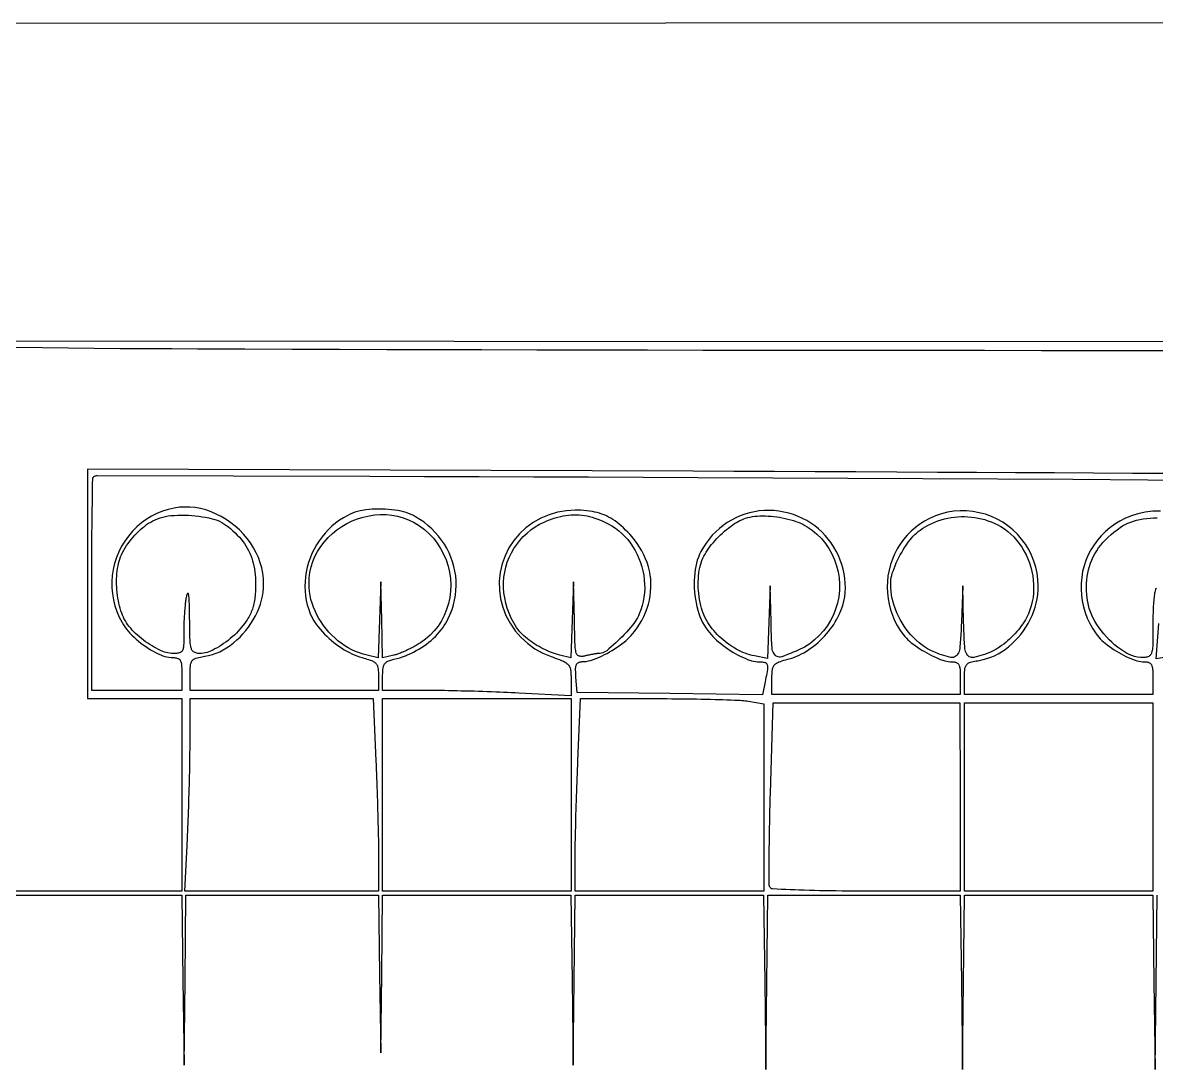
# Model space of a CAD drawing. Header units: millimetres. Extents: x -134 to 134, y -49 to 49.
# Drawn here: x 84.05 to 112.5, y -48.21 to -21.95 of the extents above; entities that cross this region are included whole.
import ezdxf

# ---------------------------------------------------------------- set-up
doc = ezdxf.new("R2010")
doc.units = ezdxf.units.MM
doc.header["$LTSCALE"] = 10
doc.header["$MEASUREMENT"] = 0

# ---------------------------------------------------------------- blocks, each defined once
blk = doc.blocks.new('DT0B-ULTRA_v_1')
at = {"color": 7, "linetype": 'Continuous', "lineweight": -3}
for points in [[(0, -21.973, 0), (133.588, -21.947, 0)], [(132.904, -29.961, 0), (-0.213, -29.908, 0)], [(79.256, -43.844, 0), (88.043, -43.844, 0), (88.073, -45.977, 0), (88.103, -48.11, 0), (88.127, -45.977, 0), (88.15, -43.844, 0), (90.564, -43.844, 0), (92.978, -43.844, 0), (93.008, -45.823, 0), (93.038, -47.802, 0), (93.061, -45.823, 0), (93.085, -43.844, 0), (95.447, -43.844, 0), (97.809, -43.844, 0), (97.839, -45.977, 0), (97.869, -48.11, 0), (97.893, -45.977, 0), (97.916, -43.844, 0), (100.279, -43.844, 0), (102.641, -43.844, 0), (102.671, -46.028, 0), (102.701, -48.213, 0), (102.724, -46.028, 0), (102.748, -43.844, 0), (105.162, -43.844, 0), (107.575, -43.844, 0), (107.605, -46.028, 0), (107.635, -48.213, 0), (107.659, -46.028, 0), (107.682, -43.844, 0), (110.045, -43.844, 0), (112.407, -43.844, 0), (112.437, -46.028, 0), (112.467, -48.213, 0), (112.49, -46.028, 0), (112.514, -43.844, 0)], [(112.479, -30.172, 0), (133.588, -30.172, 0)], [(112.875, -33.263, 0), (111.896, -33.257, 0), (110.918, -33.251, 0), (109.94, -33.246, 0), (108.962, -33.241, 0), (107.984, -33.236, 0), (107.005, -33.232, 0), (105.983, -33.227, 0), (104.961, -33.222, 0), (103.939, -33.218, 0), (102.916, -33.214, 0), (101.894, -33.21, 0), (100.872, -33.206, 0), (85.683, -33.152, 0), (85.683, -36.031, 0), (85.683, -38.91, 0), (86.865, -38.91, 0), (88.048, -38.91, 0), (88.048, -41.325, 0), (88.048, -43.741, 0), (82.959, -43.741, 0)], [(77.734, -30.035, 0), (84.552, -30.103, 0), (85.201, -30.109, 0), (85.849, -30.115, 0), (86.497, -30.12, 0), (87.145, -30.124, 0), (87.793, -30.127, 0), (88.442, -30.13, 0), (89.629, -30.134, 0), (90.817, -30.138, 0), (92.005, -30.142, 0), (93.193, -30.145, 0), (94.381, -30.148, 0), (95.569, -30.151, 0), (96.957, -30.155, 0), (98.345, -30.158, 0), (99.733, -30.16, 0), (101.122, -30.163, 0), (102.51, -30.165, 0), (103.898, -30.167, 0), (105.328, -30.168, 0), (106.758, -30.169, 0), (108.189, -30.17, 0), (109.619, -30.171, 0), (111.049, -30.171, 0), (112.479, -30.172, 0)], [(99.015, -34.529, 0), (98.966, -34.489, 0), (98.915, -34.452, 0), (98.863, -34.418, 0), (98.809, -34.385, 0), (98.754, -34.355, 0), (98.698, -34.327, 0), (98.642, -34.302, 0), (98.584, -34.28, 0), (98.526, -34.26, 0), (98.467, -34.243, 0), (98.407, -34.229, 0), (98.346, -34.217, 0), (98.275, -34.206, 0), (98.204, -34.197, 0), (98.132, -34.19, 0), (98.061, -34.185, 0), (97.989, -34.182, 0), (97.917, -34.181, 0), (97.694, -34.194, 0), (97.474, -34.232, 0), (97.26, -34.295, 0), (97.054, -34.382, 0), (96.86, -34.493, 0), (96.679, -34.624, 0), (96.518, -34.774, 0), (96.375, -34.942, 0), (96.254, -35.126, 0), (96.156, -35.323, 0), (96.081, -35.53, 0), (96.033, -35.744, 0), (96.01, -35.964, 0), (96.013, -36.186, 0), (96.042, -36.405, 0), (96.097, -36.619, 0), (96.177, -36.825, 0), (96.282, -37.02, 0), (96.41, -37.205, 0), (96.558, -37.374, 0), (96.724, -37.525, 0), (96.906, -37.657, 0), (97.102, -37.767, 0), (97.31, -37.854, 0), (97.362, -37.873, 0), (97.414, -37.892, 0), (97.466, -37.912, 0), (97.518, -37.932, 0), (97.57, -37.953, 0), (97.622, -37.974, 0), (97.645, -37.985, 0), (97.667, -37.998, 0), (97.688, -38.012, 0), (97.708, -38.028, 0), (97.727, -38.045, 0), (97.744, -38.063, 0), (97.758, -38.081, 0), (97.771, -38.101, 0), (97.781, -38.121, 0), (97.789, -38.143, 0), (97.795, -38.165, 0), (97.799, -38.188, 0), (97.803, -38.229, 0), (97.807, -38.27, 0), (97.81, -38.311, 0), (97.812, -38.353, 0), (97.813, -38.394, 0), (97.814, -38.436, 0), (97.814, -38.838, 0), (96.503, -38.772, 0), (96.406, -38.767, 0), (96.31, -38.762, 0), (96.214, -38.758, 0), (96.117, -38.754, 0), (96.021, -38.75, 0), (95.924, -38.746, 0), (95.815, -38.742, 0), (95.705, -38.738, 0), (95.596, -38.734, 0), (95.486, -38.731, 0), (95.377, -38.727, 0), (95.268, -38.724, 0), (95.162, -38.721, 0), (95.057, -38.719, 0), (94.952, -38.716, 0), (94.846, -38.714, 0), (94.741, -38.711, 0), (94.635, -38.709, 0), (94.553, -38.708, 0), (94.47, -38.707, 0), (94.387, -38.706, 0), (94.304, -38.705, 0), (94.221, -38.705, 0), (94.138, -38.704, 0), (93.085, -38.704, 0), (93.085, -38.346, 0), (93.085, -38.313, 0), (93.086, -38.281, 0), (93.087, -38.248, 0), (93.09, -38.215, 0), (93.092, -38.182, 0), (93.096, -38.15, 0), (93.099, -38.13, 0), (93.103, -38.111, 0), (93.109, -38.093, 0), (93.116, -38.075, 0), (93.125, -38.057, 0), (93.135, -38.041, 0), (93.146, -38.026, 0), (93.158, -38.013, 0), (93.171, -38.001, 0), (93.185, -37.99, 0), (93.201, -37.981, 0), (93.217, -37.973, 0), (93.241, -37.962, 0), (93.266, -37.953, 0), (93.291, -37.944, 0), (93.316, -37.936, 0), (93.342, -37.929, 0), (93.367, -37.923, 0), (93.441, -37.904, 0), (93.513, -37.884, 0), (93.585, -37.86, 0), (93.656, -37.834, 0), (93.725, -37.806, 0), (93.794, -37.775, 0), (93.863, -37.742, 0), (93.93, -37.706, 0), (93.995, -37.668, 0), (94.06, -37.628, 0), (94.123, -37.585, 0), (94.185, -37.541, 0), (94.243, -37.496, 0), (94.299, -37.448, 0), (94.354, -37.399, 0), (94.407, -37.348, 0), (94.458, -37.296, 0), (94.507, -37.241, 0), (94.551, -37.188, 0), (94.592, -37.134, 0), (94.631, -37.078, 0), (94.667, -37.02, 0), (94.701, -36.961, 0), (94.732, -36.9, 0), (94.782, -36.788, 0), (94.825, -36.673, 0), (94.861, -36.556, 0), (94.889, -36.436, 0), (94.91, -36.315, 0), (94.923, -36.193, 0), (94.929, -36.072, 0), (94.927, -35.951, 0), (94.917, -35.83, 0), (94.899, -35.711, 0), (94.873, -35.592, 0), (94.84, -35.476, 0), (94.799, -35.36, 0), (94.75, -35.248, 0), (94.695, -35.138, 0), (94.633, -35.033, 0), (94.564, -34.931, 0), (94.488, -34.835, 0), (94.405, -34.74, 0), (94.316, -34.65, 0), (94.222, -34.565, 0), (94.123, -34.486, 0), (94.02, -34.413, 0), (93.913, -34.346, 0), (93.856, -34.315, 0), (93.797, -34.286, 0), (93.737, -34.261, 0), (93.675, -34.24, 0), (93.612, -34.222, 0), (93.549, -34.207, 0), (93.469, -34.193, 0), (93.39, -34.18, 0), (93.309, -34.17, 0), (93.229, -34.163, 0), (93.148, -34.157, 0), (93.068, -34.155, 0), (92.987, -34.154, 0), (92.906, -34.156, 0), (92.825, -34.16, 0), (92.744, -34.167, 0), (92.663, -34.176, 0), (92.583, -34.187, 0), (92.518, -34.199, 0), (92.454, -34.215, 0), (92.391, -34.234, 0), (92.329, -34.256, 0), (92.268, -34.282, 0), (92.209, -34.311, 0), (92.103, -34.37, 0), (92.002, -34.435, 0), (91.905, -34.507, 0), (91.812, -34.584, 0), (91.724, -34.667, 0), (91.642, -34.756, 0), (91.564, -34.85, 0), (91.492, -34.949, 0), (91.426, -35.053, 0), (91.366, -35.16, 0), (91.312, -35.27, 0), (91.265, -35.384, 0), (91.226, -35.498, 0), (91.193, -35.615, 0), (91.167, -35.734, 0), (91.149, -35.853, 0), (91.138, -35.974, 0), (91.134, -36.095, 0), (91.137, -36.213, 0), (91.149, -36.329, 0), (91.168, -36.445, 0), (91.195, -36.559, 0), (91.229, -36.672, 0), (91.27, -36.781, 0), (91.297, -36.841, 0), (91.327, -36.9, 0), (91.359, -36.957, 0), (91.395, -37.012, 0), (91.433, -37.065, 0), (91.473, -37.117, 0), (91.524, -37.176, 0), (91.576, -37.234, 0), (91.63, -37.29, 0), (91.686, -37.345, 0), (91.743, -37.398, 0), (91.802, -37.449, 0), (91.863, -37.499, 0), (91.925, -37.548, 0), (91.989, -37.594, 0), (92.055, -37.639, 0), (92.121, -37.682, 0), (92.189, -37.722, 0), (92.249, -37.756, 0), (92.311, -37.786, 0), (92.374, -37.814, 0), (92.438, -37.84, 0), (92.503, -37.862, 0), (92.569, -37.881, 0), (92.61, -37.892, 0), (92.651, -37.904, 0), (92.691, -37.917, 0), (92.731, -37.93, 0), (92.771, -37.943, 0), (92.811, -37.957, 0), (92.831, -37.965, 0), (92.851, -37.975, 0), (92.869, -37.987, 0), (92.887, -38, 0), (92.903, -38.014, 0), (92.918, -38.03, 0), (92.931, -38.046, 0), (92.942, -38.063, 0), (92.952, -38.081, 0), (92.959, -38.1, 0), (92.965, -38.119, 0), (92.968, -38.139, 0), (92.972, -38.174, 0), (92.976, -38.209, 0), (92.979, -38.244, 0), (92.98, -38.278, 0), (92.982, -38.313, 0), (92.982, -38.348, 0), (92.982, -38.704, 0), (90.618, -38.704, 0), (88.253, -38.704, 0), (88.253, -38.306, 0), (88.253, -38.266, 0), (88.254, -38.226, 0), (88.256, -38.185, 0), (88.258, -38.145, 0), (88.26, -38.105, 0), (88.263, -38.065, 0), (88.266, -38.045, 0), (88.271, -38.026, 0), (88.277, -38.008, 0), (88.285, -37.99, 0), (88.295, -37.973, 0), (88.307, -37.957, 0), (88.319, -37.943, 0), (88.334, -37.93, 0), (88.349, -37.919, 0), (88.366, -37.909, 0), (88.383, -37.902, 0), (88.401, -37.896, 0), (88.438, -37.886, 0), (88.475, -37.878, 0), (88.511, -37.869, 0), (88.548, -37.862, 0), (88.585, -37.855, 0), (88.623, -37.848, 0), (88.719, -37.829, 0), (88.814, -37.804, 0), (88.907, -37.771, 0), (88.997, -37.733, 0), (89.085, -37.688, 0), (89.169, -37.637, 0), (89.258, -37.575, 0), (89.345, -37.509, 0), (89.427, -37.439, 0), (89.506, -37.364, 0), (89.581, -37.285, 0), (89.651, -37.203, 0), (89.718, -37.116, 0), (89.781, -37.025, 0), (89.839, -36.931, 0), (89.893, -36.835, 0), (89.941, -36.735, 0), (89.984, -36.634, 0), (90.019, -36.537, 0), (90.048, -36.438, 0), (90.07, -36.338, 0), (90.086, -36.236, 0), (90.096, -36.134, 0), (90.099, -36.031, 0), (90.094, -35.896, 0), (90.078, -35.762, 0), (90.052, -35.629, 0), (90.015, -35.499, 0), (89.969, -35.372, 0), (89.913, -35.249, 0), (89.844, -35.124, 0), (89.768, -35.004, 0), (89.683, -34.89, 0), (89.591, -34.781, 0), (89.492, -34.678, 0), (89.387, -34.583, 0), (89.275, -34.495, 0), (89.158, -34.414, 0), (89.036, -34.342, 0), (88.91, -34.278, 0), (88.779, -34.223, 0), (88.645, -34.176, 0), (88.516, -34.142, 0), (88.384, -34.118, 0), (88.251, -34.104, 0), (88.117, -34.102, 0), (87.984, -34.109, 0), (87.851, -34.128, 0), (87.703, -34.161, 0), (87.558, -34.206, 0), (87.418, -34.263, 0), (87.282, -34.332, 0), (87.153, -34.411, 0), (87.031, -34.501, 0), (86.914, -34.602, 0), (86.806, -34.712, 0), (86.706, -34.83, 0), (86.616, -34.955, 0), (86.536, -35.087, 0), (86.467, -35.225, 0), (86.408, -35.369, 0), (86.361, -35.516, 0), (86.326, -35.667, 0), (86.302, -35.82, 0), (86.29, -35.974, 0), (86.291, -36.129, 0), (86.304, -36.281, 0), (86.328, -36.432, 0), (86.366, -36.58, 0), (86.415, -36.725, 0), (86.475, -36.865, 0), (86.547, -37, 0), (86.582, -37.057, 0), (86.619, -37.112, 0), (86.659, -37.165, 0), (86.701, -37.217, 0), (86.745, -37.267, 0), (86.792, -37.315, 0), (86.847, -37.368, 0), (86.903, -37.419, 0), (86.961, -37.468, 0), (87.02, -37.515, 0), (87.08, -37.561, 0), (87.142, -37.605, 0), (87.202, -37.644, 0), (87.263, -37.682, 0), (87.325, -37.718, 0), (87.388, -37.752, 0), (87.452, -37.784, 0), (87.517, -37.815, 0), (87.566, -37.835, 0), (87.618, -37.852, 0), (87.67, -37.865, 0), (87.723, -37.874, 0), (87.776, -37.88, 0), (87.83, -37.882, 0), (87.85, -37.882, 0), (87.869, -37.884, 0), (87.888, -37.886, 0), (87.907, -37.89, 0), (87.925, -37.895, 0), (87.944, -37.901, 0), (87.957, -37.906, 0), (87.97, -37.913, 0), (87.981, -37.922, 0), (87.992, -37.932, 0), (88.001, -37.943, 0), (88.008, -37.956, 0), (88.017, -37.973, 0), (88.024, -37.991, 0), (88.03, -38.01, 0), (88.035, -38.029, 0), (88.038, -38.048, 0), (88.04, -38.067, 0), (88.042, -38.105, 0), (88.044, -38.142, 0), (88.046, -38.18, 0), (88.047, -38.217, 0), (88.047, -38.255, 0), (88.048, -38.293, 0), (88.048, -38.704, 0), (86.917, -38.704, 0), (85.786, -38.704, 0), (85.786, -36.048, 0), (85.786, -35.878, 0), (85.786, -35.708, 0), (85.787, -35.538, 0), (85.787, -35.367, 0), (85.788, -35.197, 0), (85.789, -35.027, 0), (85.79, -34.883, 0), (85.791, -34.738, 0), (85.793, -34.594, 0), (85.794, -34.449, 0), (85.796, -34.305, 0), (85.799, -34.16, 0), (85.801, -34.032, 0), (85.803, -33.904, 0), (85.805, -33.776, 0), (85.807, -33.647, 0), (85.809, -33.519, 0), (85.811, -33.391, 0), (85.812, -33.383, 0), (85.814, -33.376, 0), (85.816, -33.369, 0), (85.819, -33.362, 0), (85.824, -33.356, 0), (85.829, -33.35, 0), (85.842, -33.339, 0), (85.856, -33.329, 0), (85.871, -33.322, 0), (85.887, -33.316, 0), (85.904, -33.313, 0), (85.921, -33.312, 0), (92.765, -33.329, 0), (94.137, -33.333, 0), (95.509, -33.337, 0), (96.881, -33.342, 0), (98.253, -33.347, 0), (99.625, -33.353, 0), (100.997, -33.359, 0), (102.878, -33.368, 0), (104.759, -33.377, 0), (106.64, -33.387, 0), (108.521, -33.397, 0), (110.402, -33.407, 0), (112.283, -33.417, 0), (124.644, -33.486, 0)], [(112.604, -34.21, 0), (112.411, -34.21, 0), (112.219, -34.23, 0), (112.03, -34.27, 0), (111.846, -34.329, 0), (111.71, -34.387, 0), (111.579, -34.455, 0), (111.453, -34.533, 0), (111.334, -34.621, 0), (111.221, -34.717, 0), (111.116, -34.821, 0), (111.02, -34.932, 0), (110.933, -35.051, 0), (110.856, -35.175, 0), (110.788, -35.306, 0), (110.731, -35.441, 0), (110.684, -35.58, 0), (110.648, -35.724, 0), (110.624, -35.869, 0), (110.61, -36.017, 0), (110.608, -36.164, 0), (110.617, -36.312, 0), (110.638, -36.458, 0), (110.67, -36.605, 0), (110.712, -36.749, 0), (110.765, -36.889, 0), (110.828, -37.025, 0), (110.902, -37.157, 0), (110.984, -37.282, 0), (111.017, -37.326, 0), (111.052, -37.369, 0), (111.09, -37.41, 0), (111.129, -37.449, 0), (111.169, -37.486, 0), (111.212, -37.522, 0), (111.267, -37.564, 0), (111.323, -37.605, 0), (111.379, -37.644, 0), (111.437, -37.683, 0), (111.496, -37.719, 0), (111.555, -37.755, 0), (111.614, -37.788, 0), (111.673, -37.819, 0), (111.733, -37.849, 0), (111.794, -37.878, 0), (111.856, -37.905, 0), (111.918, -37.93, 0), (111.963, -37.947, 0), (112.01, -37.96, 0), (112.057, -37.971, 0), (112.105, -37.978, 0), (112.153, -37.983, 0), (112.201, -37.984, 0), (112.22, -37.985, 0), (112.238, -37.987, 0), (112.256, -37.989, 0), (112.274, -37.993, 0), (112.292, -37.998, 0), (112.309, -38.004, 0), (112.322, -38.01, 0), (112.335, -38.017, 0), (112.346, -38.026, 0), (112.356, -38.037, 0), (112.365, -38.048, 0), (112.372, -38.06, 0), (112.381, -38.078, 0), (112.388, -38.096, 0), (112.393, -38.115, 0), (112.398, -38.134, 0), (112.401, -38.153, 0), (112.403, -38.173, 0), (112.406, -38.21, 0), (112.408, -38.247, 0), (112.409, -38.284, 0), (112.41, -38.321, 0), (112.411, -38.358, 0), (112.411, -38.396, 0), (112.411, -38.807, 0), (110.047, -38.807, 0), (107.682, -38.807, 0), (107.682, -38.409, 0), (107.683, -38.369, 0), (107.683, -38.328, 0), (107.685, -38.288, 0), (107.687, -38.248, 0), (107.689, -38.208, 0), (107.692, -38.168, 0), (107.695, -38.148, 0), (107.7, -38.129, 0), (107.706, -38.111, 0), (107.714, -38.093, 0), (107.724, -38.076, 0), (107.736, -38.06, 0), (107.748, -38.046, 0), (107.763, -38.033, 0), (107.778, -38.022, 0), (107.795, -38.012, 0), (107.812, -38.004, 0), (107.83, -37.999, 0), (107.867, -37.989, 0), (107.904, -37.98, 0), (107.94, -37.972, 0), (107.977, -37.965, 0), (108.014, -37.958, 0), (108.052, -37.951, 0), (108.151, -37.932, 0), (108.248, -37.905, 0), (108.343, -37.873, 0), (108.436, -37.833, 0), (108.526, -37.788, 0), (108.613, -37.736, 0), (108.702, -37.675, 0), (108.789, -37.608, 0), (108.871, -37.538, 0), (108.95, -37.462, 0), (109.024, -37.383, 0), (109.094, -37.3, 0), (109.161, -37.21, 0), (109.223, -37.118, 0), (109.28, -37.022, 0), (109.332, -36.923, 0), (109.379, -36.821, 0), (109.42, -36.718, 0), (109.454, -36.615, 0), (109.482, -36.511, 0), (109.504, -36.405, 0), (109.52, -36.298, 0), (109.529, -36.191, 0), (109.533, -36.083, 0), (109.526, -35.924, 0), (109.506, -35.766, 0), (109.472, -35.611, 0), (109.426, -35.459, 0), (109.366, -35.312, 0), (109.295, -35.17, 0), (109.211, -35.034, 0), (109.117, -34.906, 0), (109.012, -34.786, 0), (108.897, -34.676, 0), (108.773, -34.575, 0), (108.642, -34.485, 0), (108.503, -34.406, 0), (108.357, -34.34, 0), (108.207, -34.285, 0), (108.053, -34.244, 0), (107.896, -34.215, 0), (107.737, -34.2, 0), (107.577, -34.198, 0), (107.418, -34.209, 0), (107.261, -34.234, 0), (107.106, -34.272, 0), (106.955, -34.323, 0), (106.808, -34.386, 0), (106.684, -34.453, 0), (106.564, -34.529, 0), (106.451, -34.613, 0), (106.344, -34.706, 0), (106.245, -34.807, 0), (106.154, -34.916, 0), (106.07, -35.032, 0), (105.995, -35.154, 0), (105.93, -35.281, 0), (105.873, -35.413, 0), (105.827, -35.548, 0), (105.791, -35.687, 0), (105.764, -35.828, 0), (105.749, -35.971, 0), (105.743, -36.115, 0), (105.749, -36.259, 0), (105.765, -36.402, 0), (105.791, -36.543, 0), (105.827, -36.682, 0), (105.874, -36.817, 0), (105.93, -36.948, 0), (105.996, -37.075, 0), (106.072, -37.197, 0), (106.156, -37.313, 0), (106.19, -37.355, 0), (106.227, -37.395, 0), (106.265, -37.434, 0), (106.305, -37.471, 0), (106.346, -37.506, 0), (106.389, -37.539, 0), (106.445, -37.58, 0), (106.501, -37.619, 0), (106.559, -37.657, 0), (106.617, -37.693, 0), (106.676, -37.729, 0), (106.736, -37.763, 0), (106.795, -37.794, 0), (106.854, -37.825, 0), (106.914, -37.854, 0), (106.975, -37.881, 0), (107.036, -37.908, 0), (107.098, -37.933, 0), (107.142, -37.948, 0), (107.186, -37.961, 0), (107.231, -37.971, 0), (107.277, -37.979, 0), (107.323, -37.983, 0), (107.37, -37.984, 0), (107.388, -37.985, 0), (107.406, -37.987, 0), (107.425, -37.989, 0), (107.443, -37.993, 0), (107.46, -37.998, 0), (107.478, -38.004, 0), (107.491, -38.01, 0), (107.503, -38.017, 0), (107.514, -38.026, 0), (107.525, -38.037, 0), (107.533, -38.048, 0), (107.541, -38.06, 0), (107.549, -38.078, 0), (107.556, -38.096, 0), (107.562, -38.115, 0), (107.566, -38.134, 0), (107.57, -38.153, 0), (107.572, -38.173, 0), (107.574, -38.21, 0), (107.576, -38.247, 0), (107.578, -38.284, 0), (107.579, -38.321, 0), (107.579, -38.358, 0), (107.579, -38.396, 0), (107.579, -38.807, 0), (105.215, -38.807, 0), (102.851, -38.807, 0), (102.851, -38.417, 0), (102.851, -38.377, 0), (102.852, -38.338, 0), (102.854, -38.298, 0), (102.856, -38.259, 0), (102.859, -38.219, 0), (102.863, -38.18, 0), (102.867, -38.159, 0), (102.872, -38.139, 0), (102.879, -38.119, 0), (102.889, -38.1, 0), (102.9, -38.082, 0), (102.913, -38.066, 0), (102.928, -38.05, 0), (102.945, -38.035, 0), (102.963, -38.021, 0), (102.982, -38.01, 0), (103.002, -38, 0), (103.022, -37.991, 0), (103.066, -37.976, 0), (103.11, -37.962, 0), (103.154, -37.948, 0), (103.199, -37.935, 0), (103.243, -37.922, 0), (103.288, -37.91, 0), (103.352, -37.891, 0), (103.415, -37.87, 0), (103.477, -37.845, 0), (103.538, -37.818, 0), (103.597, -37.789, 0), (103.656, -37.757, 0), (103.718, -37.719, 0), (103.779, -37.679, 0), (103.839, -37.637, 0), (103.897, -37.594, 0), (103.954, -37.548, 0), (104.009, -37.5, 0), (104.065, -37.449, 0), (104.119, -37.396, 0), (104.171, -37.341, 0), (104.221, -37.285, 0), (104.27, -37.227, 0), (104.316, -37.167, 0), (104.36, -37.107, 0), (104.402, -37.046, 0), (104.442, -36.983, 0), (104.479, -36.918, 0), (104.514, -36.853, 0), (104.548, -36.786, 0), (104.592, -36.683, 0), (104.629, -36.576, 0), (104.658, -36.467, 0), (104.679, -36.357, 0), (104.691, -36.245, 0), (104.696, -36.132, 0), (104.693, -36.013, 0), (104.682, -35.894, 0), (104.664, -35.777, 0), (104.639, -35.66, 0), (104.606, -35.545, 0), (104.567, -35.433, 0), (104.52, -35.321, 0), (104.466, -35.211, 0), (104.406, -35.106, 0), (104.339, -35.004, 0), (104.266, -34.906, 0), (104.188, -34.813, 0), (104.106, -34.727, 0), (104.018, -34.647, 0), (103.926, -34.572, 0), (103.829, -34.504, 0), (103.727, -34.442, 0), (103.622, -34.387, 0), (103.508, -34.336, 0), (103.391, -34.292, 0), (103.272, -34.256, 0), (103.151, -34.227, 0), (103.028, -34.206, 0), (102.904, -34.193, 0), (102.78, -34.188, 0), (102.657, -34.191, 0), (102.534, -34.201, 0), (102.413, -34.22, 0), (102.292, -34.247, 0), (102.174, -34.281, 0), (102.058, -34.323, 0), (101.945, -34.372, 0), (101.836, -34.429, 0), (101.731, -34.492, 0), (101.63, -34.562, 0), (101.534, -34.639, 0), (101.442, -34.722, 0), (101.356, -34.811, 0), (101.275, -34.905, 0), (101.201, -35.005, 0), (101.133, -35.108, 0), (101.072, -35.216, 0), (101.037, -35.288, 0), (101.006, -35.362, 0), (100.979, -35.437, 0), (100.957, -35.514, 0), (100.939, -35.592, 0), (100.926, -35.671, 0), (100.915, -35.764, 0), (100.907, -35.857, 0), (100.903, -35.95, 0), (100.902, -36.043, 0), (100.905, -36.136, 0), (100.911, -36.229, 0), (100.921, -36.321, 0), (100.934, -36.414, 0), (100.95, -36.505, 0), (100.97, -36.596, 0), (100.994, -36.687, 0), (101.02, -36.776, 0), (101.047, -36.852, 0), (101.077, -36.926, 0), (101.112, -36.998, 0), (101.152, -37.069, 0), (101.195, -37.137, 0), (101.242, -37.202, 0), (101.282, -37.253, 0), (101.325, -37.303, 0), (101.369, -37.351, 0), (101.415, -37.397, 0), (101.462, -37.442, 0), (101.511, -37.484, 0), (101.568, -37.531, 0), (101.627, -37.576, 0), (101.686, -37.62, 0), (101.746, -37.662, 0), (101.808, -37.702, 0), (101.87, -37.741, 0), (101.93, -37.776, 0), (101.991, -37.809, 0), (102.052, -37.841, 0), (102.114, -37.871, 0), (102.177, -37.899, 0), (102.241, -37.926, 0), (102.288, -37.944, 0), (102.337, -37.958, 0), (102.387, -37.97, 0), (102.437, -37.978, 0), (102.487, -37.983, 0), (102.538, -37.984, 0), (102.561, -37.985, 0), (102.584, -37.986, 0), (102.607, -37.989, 0), (102.63, -37.992, 0), (102.652, -37.997, 0), (102.675, -38.002, 0), (102.688, -38.007, 0), (102.7, -38.014, 0), (102.711, -38.023, 0), (102.72, -38.034, 0), (102.727, -38.046, 0), (102.733, -38.059, 0), (102.737, -38.078, 0), (102.741, -38.098, 0), (102.743, -38.118, 0), (102.743, -38.138, 0), (102.742, -38.158, 0), (102.74, -38.177, 0), (102.731, -38.229, 0), (102.722, -38.281, 0), (102.713, -38.333, 0), (102.703, -38.384, 0), (102.693, -38.436, 0), (102.683, -38.487, 0), (102.619, -38.811, 0), (100.293, -38.783, 0), (97.968, -38.755, 0), (97.936, -38.37, 0), (97.933, -38.336, 0), (97.931, -38.302, 0), (97.929, -38.268, 0), (97.928, -38.234, 0), (97.927, -38.2, 0), (97.926, -38.166, 0), (97.927, -38.148, 0), (97.928, -38.13, 0), (97.931, -38.111, 0), (97.935, -38.094, 0), (97.94, -38.076, 0), (97.946, -38.059, 0), (97.952, -38.047, 0), (97.959, -38.036, 0), (97.967, -38.026, 0), (97.977, -38.017, 0), (97.987, -38.009, 0), (97.998, -38.003, 0), (98.013, -37.997, 0), (98.028, -37.992, 0), (98.043, -37.988, 0), (98.059, -37.985, 0), (98.074, -37.983, 0), (98.09, -37.982, 0), (98.142, -37.98, 0), (98.194, -37.975, 0), (98.246, -37.966, 0), (98.297, -37.955, 0), (98.347, -37.94, 0), (98.397, -37.922, 0), (98.462, -37.896, 0), (98.527, -37.868, 0), (98.591, -37.838, 0), (98.654, -37.807, 0), (98.717, -37.774, 0), (98.779, -37.739, 0), (98.842, -37.702, 0), (98.905, -37.663, 0), (98.966, -37.622, 0), (99.026, -37.58, 0), (99.086, -37.536, 0), (99.144, -37.491, 0), (99.192, -37.452, 0), (99.238, -37.411, 0), (99.282, -37.367, 0), (99.324, -37.322, 0), (99.365, -37.275, 0), (99.404, -37.227, 0), (99.469, -37.137, 0), (99.529, -37.043, 0), (99.584, -36.946, 0), (99.635, -36.847, 0), (99.68, -36.745, 0), (99.719, -36.641, 0), (99.751, -36.54, 0), (99.777, -36.437, 0), (99.796, -36.332, 0), (99.809, -36.227, 0), (99.816, -36.121, 0), (99.816, -36.015, 0), (99.81, -35.91, 0), (99.797, -35.805, 0), (99.778, -35.701, 0), (99.753, -35.599, 0), (99.721, -35.498, 0), (99.684, -35.4, 0), (99.639, -35.299, 0), (99.588, -35.202, 0), (99.533, -35.107, 0), (99.472, -35.015, 0), (99.406, -34.927, 0), (99.336, -34.842, 0), (99.286, -34.787, 0), (99.234, -34.732, 0), (99.181, -34.679, 0), (99.127, -34.628, 0), (99.071, -34.577, 0), (99.015, -34.529, 0)], [(89.154, -34.557, 0), (89.214, -34.603, 0), (89.272, -34.651, 0), (89.329, -34.7, 0), (89.384, -34.752, 0), (89.438, -34.805, 0), (89.49, -34.861, 0), (89.534, -34.912, 0), (89.576, -34.966, 0), (89.616, -35.021, 0), (89.653, -35.078, 0), (89.688, -35.137, 0), (89.72, -35.197, 0), (89.75, -35.258, 0), (89.776, -35.321, 0), (89.8, -35.385, 0), (89.821, -35.45, 0), (89.838, -35.515, 0), (89.853, -35.582, 0), (89.867, -35.656, 0), (89.878, -35.73, 0), (89.887, -35.805, 0), (89.893, -35.88, 0), (89.897, -35.956, 0), (89.898, -36.031, 0), (89.898, -36.081, 0), (89.897, -36.131, 0), (89.895, -36.181, 0), (89.892, -36.231, 0), (89.889, -36.281, 0), (89.886, -36.331, 0), (89.882, -36.37, 0), (89.877, -36.409, 0), (89.871, -36.449, 0), (89.864, -36.488, 0), (89.856, -36.527, 0), (89.847, -36.565, 0), (89.838, -36.6, 0), (89.827, -36.634, 0), (89.816, -36.668, 0), (89.803, -36.701, 0), (89.79, -36.734, 0), (89.775, -36.767, 0), (89.759, -36.801, 0), (89.742, -36.835, 0), (89.724, -36.868, 0), (89.705, -36.901, 0), (89.685, -36.933, 0), (89.664, -36.964, 0), (89.627, -37.018, 0), (89.588, -37.07, 0), (89.547, -37.121, 0), (89.504, -37.171, 0), (89.46, -37.219, 0), (89.414, -37.266, 0), (89.364, -37.314, 0), (89.312, -37.36, 0), (89.259, -37.405, 0), (89.205, -37.449, 0), (89.15, -37.491, 0), (89.094, -37.531, 0), (89.041, -37.567, 0), (88.988, -37.6, 0), (88.934, -37.633, 0), (88.878, -37.663, 0), (88.822, -37.692, 0), (88.765, -37.719, 0), (88.722, -37.737, 0), (88.678, -37.752, 0), (88.633, -37.764, 0), (88.588, -37.772, 0), (88.541, -37.777, 0), (88.495, -37.779, 0), (88.471, -37.778, 0), (88.448, -37.775, 0), (88.424, -37.77, 0), (88.401, -37.764, 0), (88.379, -37.755, 0), (88.357, -37.745, 0), (88.341, -37.735, 0), (88.325, -37.723, 0), (88.312, -37.708, 0), (88.3, -37.692, 0), (88.291, -37.675, 0), (88.285, -37.656, 0), (88.276, -37.623, 0), (88.269, -37.59, 0), (88.263, -37.557, 0), (88.259, -37.523, 0), (88.255, -37.49, 0), (88.254, -37.456, 0), (88.251, -37.36, 0), (88.249, -37.264, 0), (88.246, -37.168, 0), (88.244, -37.071, 0), (88.243, -36.975, 0), (88.241, -36.879, 0), (88.24, -36.811, 0), (88.239, -36.744, 0), (88.238, -36.676, 0), (88.236, -36.608, 0), (88.235, -36.54, 0), (88.233, -36.473, 0), (88.232, -36.441, 0), (88.23, -36.409, 0), (88.227, -36.377, 0), (88.224, -36.345, 0), (88.22, -36.314, 0), (88.216, -36.282, 0), (88.215, -36.279, 0), (88.214, -36.276, 0), (88.212, -36.274, 0), (88.209, -36.272, 0), (88.207, -36.27, 0), (88.204, -36.27, 0), (88.201, -36.269, 0), (88.198, -36.27, 0), (88.195, -36.271, 0), (88.192, -36.273, 0), (88.19, -36.275, 0), (88.19, -36.275, 0), (88.183, -36.285, 0), (88.177, -36.295, 0), (88.171, -36.305, 0), (88.167, -36.317, 0), (88.163, -36.328, 0), (88.16, -36.34, 0), (88.155, -36.369, 0), (88.15, -36.398, 0), (88.145, -36.427, 0), (88.141, -36.456, 0), (88.137, -36.486, 0), (88.134, -36.515, 0), (88.13, -36.555, 0), (88.126, -36.594, 0), (88.122, -36.634, 0), (88.119, -36.673, 0), (88.116, -36.713, 0), (88.113, -36.752, 0), (88.11, -36.794, 0), (88.107, -36.837, 0), (88.105, -36.879, 0), (88.102, -36.921, 0), (88.1, -36.964, 0), (88.099, -37.006, 0), (88.097, -37.045, 0), (88.096, -37.084, 0), (88.096, -37.123, 0), (88.095, -37.161, 0), (88.095, -37.2, 0), (88.095, -37.239, 0), (88.095, -37.295, 0), (88.095, -37.351, 0), (88.095, -37.407, 0), (88.094, -37.463, 0), (88.093, -37.519, 0), (88.091, -37.575, 0), (88.09, -37.597, 0), (88.087, -37.619, 0), (88.083, -37.64, 0), (88.077, -37.661, 0), (88.069, -37.682, 0), (88.06, -37.702, 0), (88.052, -37.716, 0), (88.042, -37.728, 0), (88.03, -37.739, 0), (88.017, -37.749, 0), (88.002, -37.756, 0), (87.986, -37.761, 0), (87.961, -37.766, 0), (87.935, -37.771, 0), (87.909, -37.774, 0), (87.884, -37.777, 0), (87.858, -37.778, 0), (87.831, -37.779, 0), (87.787, -37.777, 0), (87.742, -37.773, 0), (87.698, -37.765, 0), (87.654, -37.755, 0), (87.611, -37.742, 0), (87.569, -37.725, 0), (87.513, -37.701, 0), (87.458, -37.675, 0), (87.404, -37.647, 0), (87.351, -37.619, 0), (87.298, -37.588, 0), (87.247, -37.556, 0), (87.192, -37.52, 0), (87.138, -37.483, 0), (87.085, -37.444, 0), (87.033, -37.403, 0), (86.982, -37.361, 0), (86.932, -37.318, 0), (86.888, -37.277, 0), (86.845, -37.235, 0), (86.803, -37.191, 0), (86.763, -37.145, 0), (86.724, -37.098, 0), (86.687, -37.05, 0), (86.657, -37.007, 0), (86.629, -36.962, 0), (86.603, -36.915, 0), (86.579, -36.867, 0), (86.558, -36.818, 0), (86.539, -36.768, 0), (86.519, -36.706, 0), (86.5, -36.644, 0), (86.484, -36.581, 0), (86.469, -36.517, 0), (86.455, -36.453, 0), (86.444, -36.389, 0), (86.433, -36.32, 0), (86.425, -36.251, 0), (86.418, -36.182, 0), (86.413, -36.112, 0), (86.41, -36.042, 0), (86.409, -35.973, 0), (86.41, -35.907, 0), (86.413, -35.841, 0), (86.418, -35.775, 0), (86.425, -35.709, 0), (86.434, -35.643, 0), (86.446, -35.578, 0), (86.458, -35.521, 0), (86.473, -35.464, 0), (86.491, -35.408, 0), (86.511, -35.352, 0), (86.535, -35.298, 0), (86.561, -35.246, 0), (86.593, -35.186, 0), (86.627, -35.128, 0), (86.662, -35.071, 0), (86.7, -35.016, 0), (86.74, -34.961, 0), (86.781, -34.908, 0), (86.825, -34.856, 0), (86.87, -34.805, 0), (86.916, -34.755, 0), (86.965, -34.707, 0), (87.015, -34.661, 0), (87.066, -34.617, 0), (87.114, -34.579, 0), (87.163, -34.543, 0), (87.214, -34.509, 0), (87.266, -34.478, 0), (87.319, -34.449, 0), (87.374, -34.423, 0), (87.438, -34.396, 0), (87.502, -34.373, 0), (87.568, -34.354, 0), (87.635, -34.338, 0), (87.703, -34.326, 0), (87.771, -34.318, 0), (87.859, -34.312, 0), (87.947, -34.308, 0), (88.035, -34.306, 0), (88.123, -34.307, 0), (88.211, -34.31, 0), (88.299, -34.315, 0), (88.385, -34.323, 0), (88.471, -34.333, 0), (88.556, -34.345, 0), (88.641, -34.36, 0), (88.726, -34.377, 0), (88.811, -34.396, 0), (88.872, -34.413, 0), (88.932, -34.434, 0), (88.99, -34.459, 0), (89.047, -34.488, 0), (89.102, -34.521, 0), (89.154, -34.557, 0)], [(93.731, -34.425, 0), (93.872, -34.493, 0), (94.006, -34.574, 0), (94.132, -34.667, 0), (94.25, -34.771, 0), (94.357, -34.885, 0), (94.454, -35.009, 0), (94.54, -35.143, 0), (94.615, -35.284, 0), (94.677, -35.431, 0), (94.727, -35.583, 0), (94.763, -35.739, 0), (94.785, -35.897, 0), (94.794, -36.055, 0), (94.788, -36.213, 0), (94.769, -36.37, 0), (94.736, -36.525, 0), (94.69, -36.676, 0), (94.63, -36.823, 0), (94.56, -36.959, 0), (94.476, -37.089, 0), (94.381, -37.21, 0), (94.275, -37.321, 0), (94.158, -37.422, 0), (94.033, -37.511, 0), (94.005, -37.528, 0), (93.978, -37.545, 0), (93.95, -37.561, 0), (93.922, -37.578, 0), (93.894, -37.594, 0), (93.866, -37.609, 0), (93.835, -37.626, 0), (93.804, -37.642, 0), (93.773, -37.657, 0), (93.742, -37.673, 0), (93.711, -37.688, 0), (93.68, -37.703, 0), (93.65, -37.716, 0), (93.621, -37.729, 0), (93.592, -37.742, 0), (93.562, -37.755, 0), (93.532, -37.767, 0), (93.503, -37.779, 0), (93.48, -37.787, 0), (93.458, -37.795, 0), (93.436, -37.802, 0), (93.413, -37.809, 0), (93.39, -37.815, 0), (93.367, -37.821, 0), (93.085, -37.885, 0), (93.063, -36.933, 0), (93.042, -35.98, 0), (93.008, -36.932, 0), (92.974, -37.884, 0), (92.695, -37.82, 0), (92.597, -37.794, 0), (92.5, -37.762, 0), (92.405, -37.725, 0), (92.312, -37.683, 0), (92.222, -37.635, 0), (92.135, -37.582, 0), (92.048, -37.522, 0), (91.964, -37.457, 0), (91.883, -37.388, 0), (91.806, -37.315, 0), (91.733, -37.239, 0), (91.664, -37.158, 0), (91.6, -37.074, 0), (91.54, -36.987, 0), (91.485, -36.898, 0), (91.434, -36.805, 0), (91.389, -36.71, 0), (91.348, -36.612, 0), (91.315, -36.517, 0), (91.287, -36.42, 0), (91.266, -36.322, 0), (91.25, -36.222, 0), (91.24, -36.122, 0), (91.237, -36.022, 0), (91.242, -35.882, 0), (91.26, -35.743, 0), (91.29, -35.606, 0), (91.333, -35.473, 0), (91.387, -35.344, 0), (91.453, -35.22, 0), (91.532, -35.096, 0), (91.62, -34.98, 0), (91.718, -34.87, 0), (91.824, -34.769, 0), (91.937, -34.676, 0), (92.058, -34.592, 0), (92.185, -34.517, 0), (92.319, -34.452, 0), (92.456, -34.397, 0), (92.598, -34.353, 0), (92.743, -34.321, 0), (92.889, -34.299, 0), (93.032, -34.29, 0), (93.176, -34.293, 0), (93.318, -34.308, 0), (93.459, -34.335, 0), (93.597, -34.374, 0), (93.731, -34.425, 0)], [(98.743, -34.52, 0), (98.835, -34.573, 0), (98.924, -34.632, 0), (99.008, -34.696, 0), (99.089, -34.766, 0), (99.164, -34.841, 0), (99.234, -34.921, 0), (99.302, -35.008, 0), (99.364, -35.098, 0), (99.42, -35.193, 0), (99.471, -35.29, 0), (99.516, -35.39, 0), (99.556, -35.493, 0), (99.589, -35.599, 0), (99.616, -35.707, 0), (99.636, -35.816, 0), (99.65, -35.926, 0), (99.658, -36.036, 0), (99.659, -36.147, 0), (99.653, -36.256, 0), (99.641, -36.364, 0), (99.622, -36.471, 0), (99.596, -36.576, 0), (99.564, -36.68, 0), (99.525, -36.781, 0), (99.502, -36.832, 0), (99.477, -36.882, 0), (99.449, -36.931, 0), (99.42, -36.978, 0), (99.387, -37.024, 0), (99.353, -37.068, 0), (99.304, -37.128, 0), (99.253, -37.186, 0), (99.201, -37.244, 0), (99.148, -37.3, 0), (99.095, -37.356, 0), (99.04, -37.411, 0), (98.986, -37.462, 0), (98.932, -37.513, 0), (98.876, -37.563, 0), (98.82, -37.612, 0), (98.763, -37.66, 0), (98.706, -37.708, 0), (98.676, -37.729, 0), (98.644, -37.747, 0), (98.611, -37.761, 0), (98.576, -37.771, 0), (98.54, -37.778, 0), (98.504, -37.78, 0), (98.493, -37.78, 0), (98.483, -37.781, 0), (98.472, -37.781, 0), (98.461, -37.782, 0), (98.451, -37.783, 0), (98.44, -37.785, 0), (98.425, -37.787, 0), (98.409, -37.789, 0), (98.394, -37.792, 0), (98.378, -37.794, 0), (98.363, -37.797, 0), (98.348, -37.799, 0), (98.331, -37.802, 0), (98.313, -37.806, 0), (98.296, -37.809, 0), (98.279, -37.812, 0), (98.262, -37.816, 0), (98.245, -37.82, 0), (98.229, -37.823, 0), (98.213, -37.827, 0), (98.196, -37.831, 0), (98.18, -37.835, 0), (98.164, -37.839, 0), (98.148, -37.844, 0), (98.126, -37.848, 0), (98.104, -37.851, 0), (98.082, -37.852, 0), (98.06, -37.851, 0), (98.038, -37.848, 0), (98.016, -37.842, 0), (98, -37.836, 0), (97.984, -37.827, 0), (97.971, -37.816, 0), (97.959, -37.802, 0), (97.95, -37.787, 0), (97.944, -37.77, 0), (97.936, -37.737, 0), (97.928, -37.704, 0), (97.923, -37.671, 0), (97.918, -37.638, 0), (97.915, -37.604, 0), (97.913, -37.571, 0), (97.909, -37.466, 0), (97.906, -37.361, 0), (97.903, -37.257, 0), (97.9, -37.152, 0), (97.897, -37.047, 0), (97.895, -36.943, 0), (97.874, -35.98, 0), (97.84, -36.932, 0), (97.806, -37.884, 0), (97.527, -37.818, 0), (97.475, -37.805, 0), (97.423, -37.79, 0), (97.372, -37.773, 0), (97.321, -37.755, 0), (97.271, -37.735, 0), (97.222, -37.714, 0), (97.167, -37.688, 0), (97.113, -37.661, 0), (97.06, -37.633, 0), (97.008, -37.603, 0), (96.956, -37.573, 0), (96.905, -37.541, 0), (96.856, -37.509, 0), (96.809, -37.476, 0), (96.762, -37.442, 0), (96.716, -37.407, 0), (96.671, -37.371, 0), (96.627, -37.333, 0), (96.593, -37.302, 0), (96.56, -37.27, 0), (96.529, -37.236, 0), (96.499, -37.2, 0), (96.471, -37.163, 0), (96.445, -37.125, 0), (96.375, -37.011, 0), (96.313, -36.892, 0), (96.259, -36.769, 0), (96.213, -36.643, 0), (96.176, -36.514, 0), (96.148, -36.383, 0), (96.129, -36.255, 0), (96.119, -36.125, 0), (96.12, -35.995, 0), (96.129, -35.866, 0), (96.148, -35.737, 0), (96.176, -35.611, 0), (96.213, -35.489, 0), (96.259, -35.37, 0), (96.314, -35.255, 0), (96.377, -35.144, 0), (96.448, -35.039, 0), (96.527, -34.939, 0), (96.614, -34.844, 0), (96.707, -34.756, 0), (96.807, -34.675, 0), (96.912, -34.601, 0), (97.022, -34.536, 0), (97.137, -34.479, 0), (97.204, -34.449, 0), (97.272, -34.422, 0), (97.341, -34.398, 0), (97.411, -34.375, 0), (97.481, -34.355, 0), (97.552, -34.337, 0), (97.617, -34.323, 0), (97.683, -34.312, 0), (97.749, -34.304, 0), (97.816, -34.299, 0), (97.883, -34.296, 0), (97.95, -34.297, 0), (98.016, -34.3, 0), (98.082, -34.306, 0), (98.148, -34.315, 0), (98.213, -34.326, 0), (98.278, -34.341, 0), (98.343, -34.358, 0), (98.411, -34.379, 0), (98.48, -34.403, 0), (98.547, -34.429, 0), (98.613, -34.457, 0), (98.679, -34.488, 0), (98.743, -34.52, 0)], [(103.733, -34.597, 0), (103.862, -34.685, 0), (103.982, -34.785, 0), (104.093, -34.895, 0), (104.193, -35.015, 0), (104.282, -35.144, 0), (104.359, -35.28, 0), (104.423, -35.424, 0), (104.475, -35.574, 0), (104.513, -35.727, 0), (104.538, -35.883, 0), (104.548, -36.041, 0), (104.545, -36.199, 0), (104.527, -36.357, 0), (104.496, -36.512, 0), (104.451, -36.664, 0), (104.393, -36.811, 0), (104.322, -36.953, 0), (104.238, -37.088, 0), (104.144, -37.213, 0), (104.039, -37.33, 0), (103.924, -37.436, 0), (103.799, -37.532, 0), (103.667, -37.615, 0), (103.527, -37.687, 0), (103.456, -37.718, 0), (103.385, -37.748, 0), (103.314, -37.778, 0), (103.242, -37.806, 0), (103.169, -37.833, 0), (103.097, -37.86, 0), (103.069, -37.867, 0), (103.04, -37.868, 0), (103.011, -37.864, 0), (102.984, -37.855, 0), (102.959, -37.841, 0), (102.937, -37.823, 0), (102.915, -37.798, 0), (102.896, -37.77, 0), (102.881, -37.741, 0), (102.869, -37.709, 0), (102.861, -37.677, 0), (102.857, -37.643, 0), (102.851, -37.533, 0), (102.845, -37.423, 0), (102.84, -37.313, 0), (102.836, -37.203, 0), (102.832, -37.092, 0), (102.83, -36.982, 0), (102.808, -36.083, 0), (102.774, -36.994, 0), (102.74, -37.906, 0), (102.413, -37.84, 0), (102.354, -37.827, 0), (102.295, -37.812, 0), (102.237, -37.794, 0), (102.18, -37.773, 0), (102.124, -37.75, 0), (102.068, -37.725, 0), (102.009, -37.696, 0), (101.951, -37.665, 0), (101.894, -37.631, 0), (101.838, -37.596, 0), (101.784, -37.56, 0), (101.73, -37.521, 0), (101.677, -37.48, 0), (101.625, -37.438, 0), (101.575, -37.394, 0), (101.526, -37.348, 0), (101.479, -37.301, 0), (101.433, -37.252, 0), (101.392, -37.204, 0), (101.352, -37.155, 0), (101.314, -37.104, 0), (101.278, -37.052, 0), (101.243, -36.999, 0), (101.211, -36.944, 0), (101.18, -36.885, 0), (101.152, -36.825, 0), (101.126, -36.764, 0), (101.103, -36.702, 0), (101.084, -36.638, 0), (101.067, -36.574, 0), (101.051, -36.5, 0), (101.037, -36.426, 0), (101.025, -36.351, 0), (101.016, -36.276, 0), (101.01, -36.201, 0), (101.005, -36.126, 0), (101.004, -36.052, 0), (101.004, -35.978, 0), (101.007, -35.904, 0), (101.012, -35.83, 0), (101.02, -35.757, 0), (101.03, -35.683, 0), (101.041, -35.622, 0), (101.056, -35.562, 0), (101.073, -35.503, 0), (101.094, -35.445, 0), (101.118, -35.388, 0), (101.145, -35.332, 0), (101.173, -35.281, 0), (101.203, -35.231, 0), (101.234, -35.182, 0), (101.268, -35.134, 0), (101.302, -35.087, 0), (101.339, -35.041, 0), (101.382, -34.991, 0), (101.426, -34.941, 0), (101.471, -34.893, 0), (101.518, -34.845, 0), (101.565, -34.799, 0), (101.614, -34.754, 0), (101.662, -34.712, 0), (101.711, -34.67, 0), (101.761, -34.63, 0), (101.812, -34.592, 0), (101.864, -34.554, 0), (101.917, -34.518, 0), (101.96, -34.49, 0), (102.005, -34.465, 0), (102.05, -34.442, 0), (102.097, -34.421, 0), (102.145, -34.402, 0), (102.193, -34.385, 0), (102.251, -34.368, 0), (102.309, -34.354, 0), (102.367, -34.343, 0), (102.427, -34.334, 0), (102.486, -34.328, 0), (102.546, -34.325, 0), (102.617, -34.324, 0), (102.688, -34.325, 0), (102.759, -34.328, 0), (102.83, -34.333, 0), (102.901, -34.339, 0), (102.971, -34.348, 0), (103.043, -34.359, 0), (103.113, -34.372, 0), (103.184, -34.386, 0), (103.254, -34.403, 0), (103.324, -34.422, 0), (103.393, -34.442, 0), (103.452, -34.462, 0), (103.51, -34.484, 0), (103.567, -34.509, 0), (103.624, -34.536, 0), (103.679, -34.565, 0), (103.733, -34.597, 0)], [(108.505, -34.544, 0), (108.596, -34.594, 0), (108.684, -34.65, 0), (108.767, -34.713, 0), (108.847, -34.78, 0), (108.921, -34.854, 0), (108.99, -34.932, 0), (109.057, -35.019, 0), (109.119, -35.109, 0), (109.176, -35.203, 0), (109.227, -35.301, 0), (109.273, -35.401, 0), (109.312, -35.504, 0), (109.346, -35.61, 0), (109.373, -35.717, 0), (109.394, -35.826, 0), (109.409, -35.936, 0), (109.417, -36.047, 0), (109.419, -36.158, 0), (109.415, -36.264, 0), (109.403, -36.37, 0), (109.385, -36.475, 0), (109.359, -36.579, 0), (109.327, -36.68, 0), (109.288, -36.78, 0), (109.265, -36.832, 0), (109.239, -36.883, 0), (109.212, -36.934, 0), (109.182, -36.983, 0), (109.151, -37.031, 0), (109.117, -37.077, 0), (109.078, -37.129, 0), (109.037, -37.18, 0), (108.995, -37.229, 0), (108.952, -37.277, 0), (108.907, -37.324, 0), (108.861, -37.37, 0), (108.814, -37.414, 0), (108.766, -37.457, 0), (108.717, -37.499, 0), (108.667, -37.54, 0), (108.615, -37.579, 0), (108.563, -37.616, 0), (108.516, -37.647, 0), (108.469, -37.676, 0), (108.42, -37.703, 0), (108.37, -37.728, 0), (108.319, -37.751, 0), (108.267, -37.772, 0), (108.209, -37.793, 0), (108.151, -37.813, 0), (108.092, -37.831, 0), (108.033, -37.848, 0), (107.973, -37.863, 0), (107.914, -37.877, 0), (107.885, -37.881, 0), (107.857, -37.879, 0), (107.83, -37.872, 0), (107.804, -37.86, 0), (107.781, -37.843, 0), (107.762, -37.822, 0), (107.742, -37.792, 0), (107.724, -37.761, 0), (107.71, -37.728, 0), (107.699, -37.694, 0), (107.692, -37.659, 0), (107.688, -37.623, 0), (107.682, -37.516, 0), (107.676, -37.41, 0), (107.672, -37.303, 0), (107.667, -37.196, 0), (107.664, -37.089, 0), (107.661, -36.982, 0), (107.64, -36.083, 0), (107.606, -36.982, 0), (107.601, -37.089, 0), (107.596, -37.195, 0), (107.591, -37.301, 0), (107.584, -37.408, 0), (107.577, -37.514, 0), (107.57, -37.621, 0), (107.565, -37.656, 0), (107.558, -37.691, 0), (107.546, -37.726, 0), (107.532, -37.758, 0), (107.514, -37.79, 0), (107.494, -37.819, 0), (107.474, -37.84, 0), (107.451, -37.857, 0), (107.426, -37.869, 0), (107.399, -37.876, 0), (107.37, -37.878, 0), (107.342, -37.875, 0), (107.283, -37.861, 0), (107.225, -37.846, 0), (107.167, -37.83, 0), (107.109, -37.812, 0), (107.052, -37.793, 0), (106.995, -37.772, 0), (106.914, -37.739, 0), (106.835, -37.701, 0), (106.758, -37.659, 0), (106.683, -37.612, 0), (106.612, -37.562, 0), (106.543, -37.507, 0), (106.473, -37.444, 0), (106.405, -37.379, 0), (106.341, -37.31, 0), (106.28, -37.239, 0), (106.222, -37.165, 0), (106.168, -37.088, 0), (106.117, -37.007, 0), (106.07, -36.925, 0), (106.026, -36.84, 0), (105.986, -36.754, 0), (105.95, -36.665, 0), (105.919, -36.575, 0), (105.893, -36.488, 0), (105.871, -36.4, 0), (105.854, -36.31, 0), (105.842, -36.22, 0), (105.835, -36.129, 0), (105.832, -36.038, 0), (105.834, -35.982, 0), (105.839, -35.927, 0), (105.847, -35.872, 0), (105.858, -35.818, 0), (105.872, -35.764, 0), (105.89, -35.712, 0), (105.916, -35.642, 0), (105.944, -35.574, 0), (105.973, -35.506, 0), (106.005, -35.438, 0), (106.038, -35.372, 0), (106.072, -35.306, 0), (106.109, -35.241, 0), (106.148, -35.176, 0), (106.188, -35.112, 0), (106.229, -35.049, 0), (106.273, -34.988, 0), (106.317, -34.927, 0), (106.354, -34.881, 0), (106.394, -34.836, 0), (106.435, -34.794, 0), (106.479, -34.754, 0), (106.525, -34.716, 0), (106.572, -34.68, 0), (106.641, -34.633, 0), (106.713, -34.589, 0), (106.786, -34.549, 0), (106.861, -34.512, 0), (106.938, -34.479, 0), (107.017, -34.449, 0), (107.097, -34.423, 0), (107.179, -34.4, 0), (107.262, -34.381, 0), (107.346, -34.366, 0), (107.43, -34.354, 0), (107.515, -34.346, 0), (107.6, -34.342, 0), (107.685, -34.342, 0), (107.771, -34.345, 0), (107.856, -34.353, 0), (107.941, -34.364, 0), (108.025, -34.378, 0), (108.108, -34.397, 0), (108.19, -34.419, 0), (108.27, -34.445, 0), (108.35, -34.474, 0), (108.428, -34.507, 0), (108.505, -34.544, 0)], [(112.884, -37.848, 0), (112.489, -37.912, 0), (112.561, -37.023, 0)], [(112.502, -36.138, 0), (112.493, -36.144, 0), (112.485, -36.151, 0), (112.479, -36.159, 0), (112.474, -36.169, 0), (112.473, -36.173, 0), (112.466, -36.204, 0), (112.46, -36.236, 0), (112.454, -36.267, 0), (112.449, -36.299, 0), (112.444, -36.33, 0), (112.44, -36.362, 0), (112.435, -36.407, 0), (112.43, -36.453, 0), (112.426, -36.498, 0), (112.422, -36.543, 0), (112.42, -36.589, 0), (112.418, -36.634, 0), (112.416, -36.697, 0), (112.414, -36.759, 0), (112.413, -36.821, 0), (112.412, -36.883, 0), (112.411, -36.946, 0), (112.411, -37.008, 0), (112.411, -37.101, 0), (112.41, -37.195, 0), (112.41, -37.288, 0), (112.409, -37.382, 0), (112.408, -37.475, 0), (112.406, -37.569, 0), (112.405, -37.602, 0), (112.402, -37.634, 0), (112.398, -37.667, 0), (112.393, -37.699, 0), (112.386, -37.731, 0), (112.378, -37.763, 0), (112.372, -37.781, 0), (112.363, -37.798, 0), (112.352, -37.814, 0), (112.338, -37.828, 0), (112.323, -37.84, 0), (112.307, -37.849, 0), (112.285, -37.859, 0), (112.263, -37.867, 0), (112.24, -37.873, 0), (112.216, -37.878, 0), (112.193, -37.881, 0), (112.169, -37.882, 0), (112.096, -37.878, 0), (112.024, -37.869, 0), (111.952, -37.853, 0), (111.882, -37.831, 0), (111.815, -37.803, 0), (111.75, -37.769, 0), (111.671, -37.721, 0), (111.594, -37.67, 0), (111.52, -37.615, 0), (111.448, -37.557, 0), (111.378, -37.496, 0), (111.312, -37.432, 0), (111.244, -37.361, 0), (111.18, -37.288, 0), (111.119, -37.211, 0), (111.061, -37.133, 0), (111.006, -37.052, 0), (110.955, -36.969, 0), (110.913, -36.892, 0), (110.876, -36.813, 0), (110.843, -36.732, 0), (110.815, -36.649, 0), (110.792, -36.565, 0), (110.774, -36.479, 0), (110.76, -36.388, 0), (110.75, -36.297, 0), (110.744, -36.205, 0), (110.742, -36.113, 0), (110.744, -36.021, 0), (110.75, -35.93, 0), (110.76, -35.844, 0), (110.774, -35.76, 0), (110.793, -35.676, 0), (110.817, -35.593, 0), (110.845, -35.512, 0), (110.877, -35.432, 0), (110.914, -35.353, 0), (110.955, -35.276, 0), (111, -35.202, 0), (111.049, -35.13, 0), (111.102, -35.06, 0), (111.158, -34.994, 0), (111.223, -34.924, 0), (111.291, -34.857, 0), (111.361, -34.793, 0), (111.434, -34.731, 0), (111.51, -34.673, 0), (111.588, -34.618, 0), (111.651, -34.577, 0), (111.717, -34.541, 0), (111.785, -34.508, 0), (111.855, -34.48, 0), (111.926, -34.456, 0), (111.999, -34.436, 0), (112.083, -34.417, 0), (112.169, -34.402, 0), (112.255, -34.39, 0), (112.341, -34.382, 0), (112.428, -34.377, 0), (112.515, -34.375, 0)], [(92.915, -40.468, 0), (92.919, -40.578, 0), (92.924, -40.688, 0), (92.928, -40.798, 0), (92.932, -40.907, 0), (92.936, -41.017, 0), (92.94, -41.127, 0), (92.944, -41.243, 0), (92.948, -41.358, 0), (92.952, -41.474, 0), (92.955, -41.589, 0), (92.959, -41.705, 0), (92.962, -41.82, 0), (92.965, -41.925, 0), (92.968, -42.03, 0), (92.97, -42.135, 0), (92.973, -42.239, 0), (92.975, -42.344, 0), (92.977, -42.449, 0), (92.979, -42.521, 0), (92.98, -42.594, 0), (92.981, -42.666, 0), (92.981, -42.739, 0), (92.982, -42.811, 0), (92.982, -42.884, 0), (92.982, -43.741, 0), (90.55, -43.741, 0), (88.119, -43.741, 0), (88.186, -42.43, 0), (88.19, -42.333, 0), (88.195, -42.236, 0), (88.199, -42.139, 0), (88.203, -42.042, 0), (88.207, -41.945, 0), (88.211, -41.848, 0), (88.215, -41.737, 0), (88.219, -41.625, 0), (88.223, -41.514, 0), (88.226, -41.403, 0), (88.23, -41.291, 0), (88.233, -41.18, 0), (88.236, -41.072, 0), (88.239, -40.964, 0), (88.241, -40.856, 0), (88.244, -40.748, 0), (88.246, -40.64, 0), (88.248, -40.532, 0), (88.249, -40.445, 0), (88.251, -40.359, 0), (88.251, -40.273, 0), (88.252, -40.187, 0), (88.253, -40.101, 0), (88.253, -40.015, 0), (88.253, -38.91, 0), (90.55, -38.91, 0), (92.847, -38.91, 0), (92.915, -40.468, 0)], [(97.814, -41.325, 0), (97.814, -43.741, 0), (95.449, -43.741, 0), (93.085, -43.741, 0), (93.085, -41.325, 0), (93.085, -38.91, 0), (95.449, -38.91, 0), (97.814, -38.91, 0), (97.814, -41.325, 0)], [(102.26, -38.976, 0), (102.645, -39.039, 0), (102.645, -41.39, 0), (102.645, -43.741, 0), (100.281, -43.741, 0), (97.916, -43.741, 0), (97.916, -42.884, 0), (97.916, -42.811, 0), (97.917, -42.739, 0), (97.917, -42.666, 0), (97.918, -42.594, 0), (97.919, -42.521, 0), (97.921, -42.449, 0), (97.923, -42.344, 0), (97.925, -42.239, 0), (97.928, -42.135, 0), (97.931, -42.03, 0), (97.933, -41.925, 0), (97.936, -41.82, 0), (97.939, -41.705, 0), (97.943, -41.589, 0), (97.946, -41.474, 0), (97.95, -41.358, 0), (97.954, -41.243, 0), (97.958, -41.127, 0), (97.962, -41.017, 0), (97.966, -40.907, 0), (97.97, -40.798, 0), (97.975, -40.688, 0), (97.979, -40.578, 0), (97.984, -40.468, 0), (98.051, -38.91, 0), (99.963, -38.911, 0), (100.089, -38.911, 0), (100.216, -38.911, 0), (100.343, -38.912, 0), (100.469, -38.913, 0), (100.596, -38.914, 0), (100.723, -38.916, 0), (100.84, -38.917, 0), (100.957, -38.919, 0), (101.074, -38.922, 0), (101.192, -38.924, 0), (101.309, -38.927, 0), (101.426, -38.93, 0), (101.524, -38.933, 0), (101.622, -38.936, 0), (101.72, -38.939, 0), (101.819, -38.943, 0), (101.917, -38.947, 0), (102.015, -38.95, 0), (102.056, -38.953, 0), (102.097, -38.955, 0), (102.138, -38.959, 0), (102.178, -38.964, 0), (102.219, -38.969, 0), (102.26, -38.976, 0)], [(107.573, -41.377, 0), (107.578, -43.741, 0), (105.22, -43.741, 0), (105.068, -43.741, 0), (104.915, -43.74, 0), (104.763, -43.739, 0), (104.611, -43.738, 0), (104.458, -43.736, 0), (104.306, -43.734, 0), (104.177, -43.732, 0), (104.048, -43.73, 0), (103.919, -43.726, 0), (103.791, -43.723, 0), (103.662, -43.718, 0), (103.533, -43.714, 0), (103.423, -43.709, 0), (103.312, -43.705, 0), (103.202, -43.7, 0), (103.091, -43.696, 0), (102.981, -43.691, 0), (102.87, -43.686, 0), (102.857, -43.684, 0), (102.845, -43.68, 0), (102.833, -43.675, 0), (102.822, -43.667, 0), (102.813, -43.658, 0), (102.805, -43.647, 0), (102.798, -43.635, 0), (102.793, -43.623, 0), (102.788, -43.61, 0), (102.785, -43.596, 0), (102.783, -43.583, 0), (102.783, -43.569, 0), (102.783, -43.46, 0), (102.783, -43.351, 0), (102.783, -43.241, 0), (102.783, -43.132, 0), (102.784, -43.023, 0), (102.784, -42.914, 0), (102.785, -42.788, 0), (102.786, -42.663, 0), (102.787, -42.537, 0), (102.789, -42.411, 0), (102.791, -42.286, 0), (102.793, -42.16, 0), (102.796, -42.014, 0), (102.799, -41.868, 0), (102.803, -41.721, 0), (102.807, -41.575, 0), (102.811, -41.429, 0), (102.815, -41.283, 0), (102.883, -39.012, 0), (105.226, -39.012, 0), (107.569, -39.012, 0), (107.573, -41.377, 0)], [(112.411, -41.377, 0), (112.411, -43.741, 0), (110.047, -43.741, 0), (107.682, -43.741, 0), (107.682, -41.377, 0), (107.682, -39.012, 0), (110.047, -39.012, 0), (112.411, -39.012, 0), (112.411, -41.377, 0)]]:
    blk.add_polyline3d(points, dxfattribs=at)

msp = doc.modelspace()

# ---------------------------------------------------------------- block references
msp.add_blockref('DT0B-ULTRA_v_1', (0, 0))

doc.saveas('drawing.dxf')
